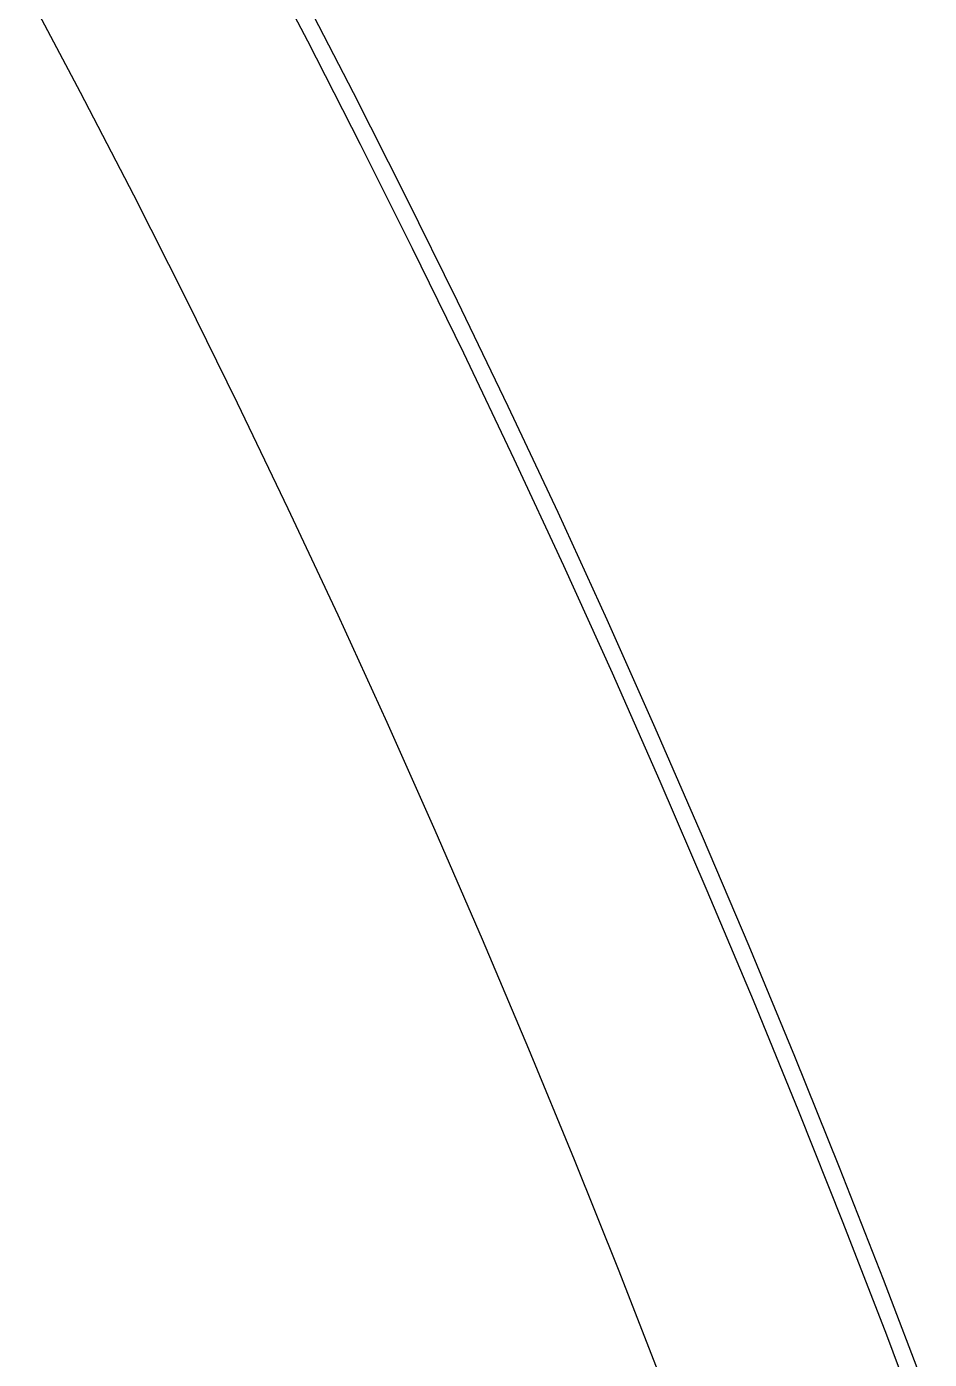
# Model space of a CAD drawing. Extents: x -1 to 217, y -22 to 302.
# Drawn here: x 190.14 to 203.23, y 219.2 to 238.52 of the extents above; entities that cross this region are included whole.
import ezdxf

# ---------------------------------------------------------------- set-up
doc = ezdxf.new("R2010")
doc.units = 0

msp = doc.modelspace()

# ---------------------------------------------------------------- linework, layer by layer
at = {"layer": 'ELLIPSES'}
for p, q in [((194.218, 238.311), (193.44, 239.793)), ((190.921, 237.569), (190.138, 239.044)), ((194.88, 237.563), (194.109, 239.052)), ((194.984, 236.816), (194.218, 238.311)), ((191.692, 236.08), (190.921, 237.569)), ((195.64, 236.061), (194.88, 237.563)), ((195.738, 235.308), (194.984, 236.816)), ((192.451, 234.578), (191.692, 236.08)), ((196.387, 234.545), (195.64, 236.061)), ((196.481, 233.787), (195.738, 235.308)), ((193.198, 233.062), (192.451, 234.578)), ((197.123, 233.017), (196.387, 234.545)), ((197.212, 232.254), (196.481, 233.787)), ((193.933, 231.533), (193.198, 233.062)), ((197.847, 231.477), (197.123, 233.017)), ((197.93, 230.708), (197.212, 232.254)), ((194.656, 229.991), (193.933, 231.533)), ((198.559, 229.924), (197.847, 231.477)), ((198.637, 229.149), (197.93, 230.708)), ((195.367, 228.436), (194.656, 229.991)), ((199.258, 228.359), (198.559, 229.924)), ((199.331, 227.579), (198.637, 229.149)), ((196.065, 226.869), (195.367, 228.436)), ((199.945, 226.782), (199.258, 228.359)), ((200.013, 225.996), (199.331, 227.579)), ((196.75, 225.289), (196.065, 226.869)), ((200.62, 225.193), (199.945, 226.782)), ((200.683, 224.402), (200.013, 225.996)), ((197.424, 223.697), (196.75, 225.289)), ((201.283, 223.593), (200.62, 225.193)), ((201.339, 222.797), (200.683, 224.402)), ((198.084, 222.093), (197.424, 223.697)), ((201.933, 221.981), (201.283, 223.593)), ((201.984, 221.18), (201.339, 222.797)), ((198.732, 220.478), (198.084, 222.093)), ((202.57, 220.359), (201.933, 221.981)), ((202.616, 219.553), (201.984, 221.18)), ((199.367, 218.851), (198.732, 220.478)), ((203.194, 218.725), (202.57, 220.359)), ((203.234, 217.914), (202.616, 219.553))]:
    msp.add_line(p, q, dxfattribs=at)

doc.saveas('drawing.dxf')
